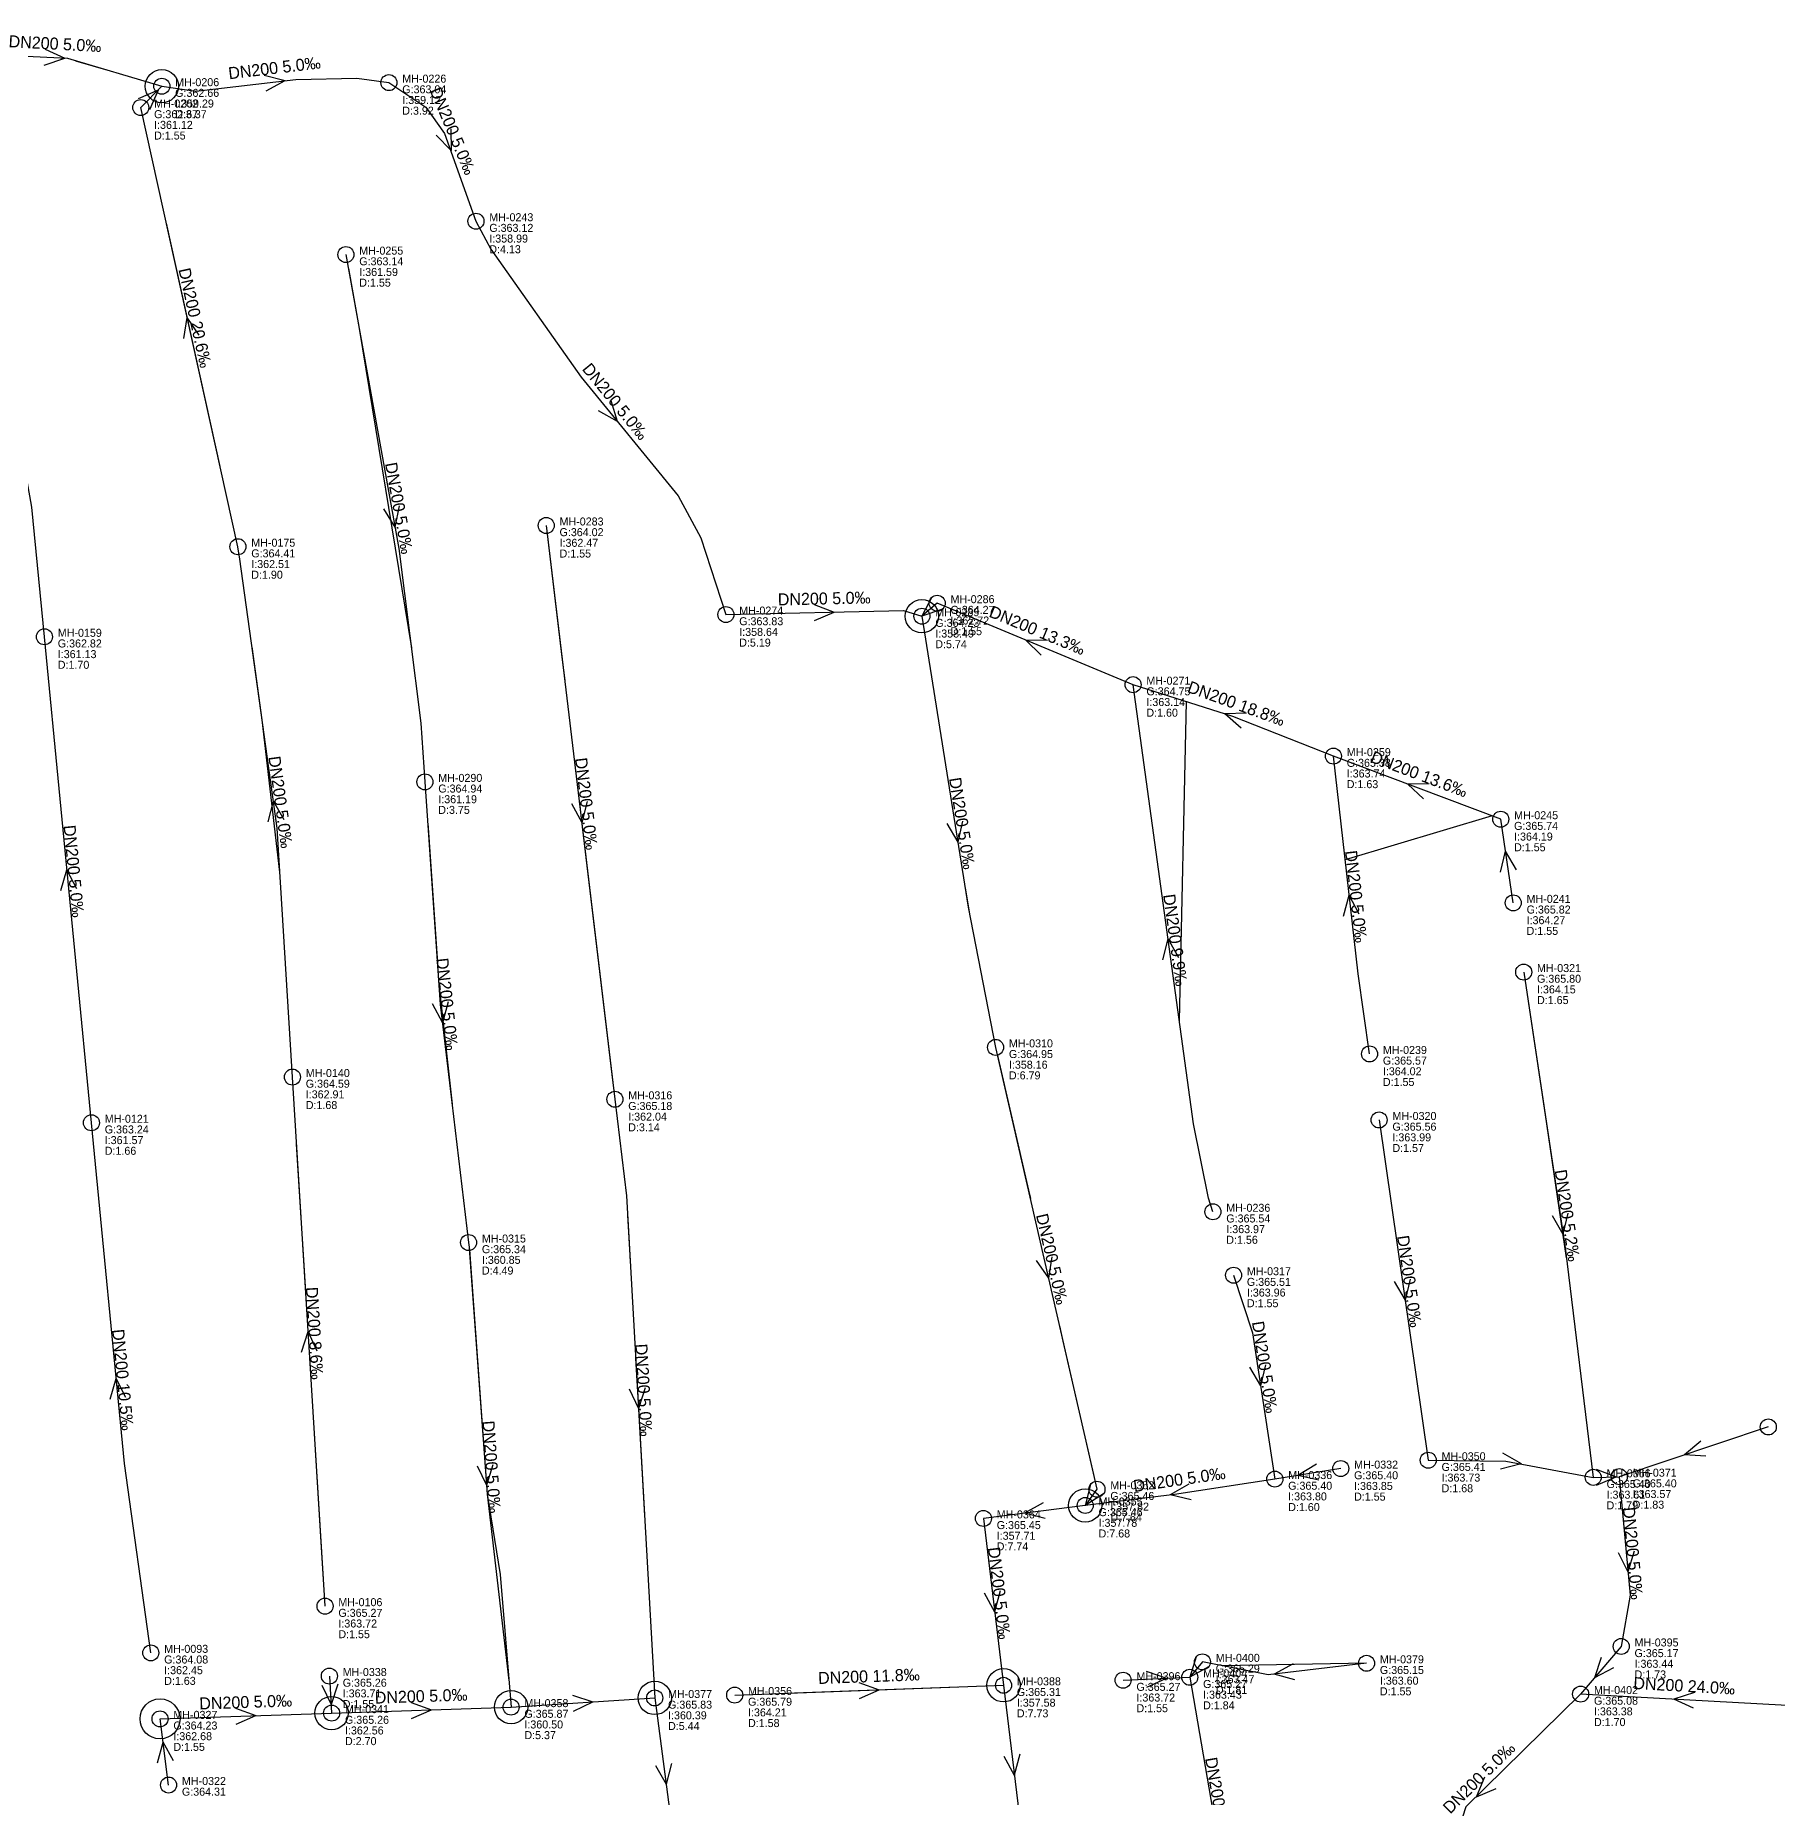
# Model space of a CAD drawing. Header units: metres. Extents: x 449901 to 451990, y 2566737 to 2570846.
# Drawn here: x 450319.4 to 450580.7, y 2569630.8 to 2569895.1 of the extents above; entities that cross this region are included whole.
import ezdxf
from ezdxf.enums import TextEntityAlignment as Align

# ---------------------------------------------------------------- set-up
doc = ezdxf.new("R2010")
doc.units = ezdxf.units.M
for name, color, linetype in [('SEW-DROP', 6, 'Continuous'), ('SEW-LABEL', 2, 'Continuous'), ('SEW-MH', 7, 'Continuous'), ('SEW-MH-LABEL', 8, 'Continuous'), ('SEW-PIPE-DN200', 3, 'Continuous'), ('SEW-RIDER', 8, 'Continuous'), ('SEW-SWEPT-CH', 6, 'Continuous')]:
    doc.layers.add(name, color=color, linetype=linetype)

msp = doc.modelspace()

# ---------------------------------------------------------------- linework, layer by layer
at = {"layer": 'SEW-DROP'}
for centre in [(450338.37, 2569887.51), (450452.34, 2569808.03), (450476.82, 2569674.67), (450464.57, 2569647.7), (450412.27, 2569645.8), (450363.83, 2569643.53), (450390.73, 2569644.43)]:
    msp.add_circle(centre, 2.5, dxfattribs=at)
at = {"layer": 'SEW-LABEL'}
for p, q in [((450320.88, 2569893.07), (450323.81, 2569891.71)), ((450320.75, 2569890.67), (450323.81, 2569891.71)), ((450353.73, 2569889.17), (450356.85, 2569888.34)), ((450354.01, 2569886.79), (450356.85, 2569888.34)), ((450334.89, 2569885.68), (450337.85, 2569886.98)), ((450336.59, 2569884), (450337.85, 2569886.98)), ((450379.5, 2569880.17), (450381.77, 2569877.86)), ((450381.72, 2569881.09), (450381.77, 2569877.86)), ((450341.65, 2569849.65), (450342.17, 2569852.84)), ((450343.99, 2569850.17), (450342.17, 2569852.84)), ((450405.67, 2569840.38), (450406.64, 2569837.3)), ((450403.81, 2569838.86), (450406.64, 2569837.3)), ((450371.62, 2569824.14), (450373.33, 2569821.4)), ((450373.98, 2569824.57), (450373.33, 2569821.4)), ((450436.17, 2569809.76), (450439.2, 2569808.63)), ((450436.23, 2569807.36), (450439.2, 2569808.63)), ((450453.84, 2569810.89), (450452.34, 2569808.03)), ((450455.4, 2569809.07), (450452.34, 2569808.03)), ((450470.23, 2569802.19), (450467.92, 2569804.45)), ((450471.15, 2569804.4), (450467.92, 2569804.45)), ((450501, 2569793.51), (450497.77, 2569793.4)), ((450500.19, 2569791.26), (450497.77, 2569793.4)), ((450528.4, 2569782.91), (450525.17, 2569782.84)), ((450527.56, 2569780.66), (450525.17, 2569782.84)), ((450354.31, 2569777.18), (450355.09, 2569780.31)), ((450356.69, 2569777.51), (450355.09, 2569780.31)), ((450399.78, 2569779.95), (450401.33, 2569777.11)), ((450402.16, 2569780.24), (450401.33, 2569777.11)), ((450456.07, 2569776.93), (450457.72, 2569774.15)), ((450458.44, 2569777.3), (450457.72, 2569774.15)), ((450539.1, 2569769.65), (450539.84, 2569772.8)), ((450541.47, 2569770.01), (450539.84, 2569772.8)), ((450323.24, 2569766.89), (450324.14, 2569769.99)), ((450325.63, 2569767.12), (450324.14, 2569769.99)), ((450515.53, 2569763.06), (450516.39, 2569766.18)), ((450517.91, 2569763.33), (450516.39, 2569766.18)), ((450488.47, 2569756.49), (450489.25, 2569759.62)), ((450490.85, 2569756.81), (450489.25, 2569759.62)), ((450381.3, 2569750.19), (450380.43, 2569747.07)), ((450378.92, 2569749.93), (450380.43, 2569747.07)), ((450549.19, 2569718.5), (450548.45, 2569715.35)), ((450546.82, 2569718.14), (450548.45, 2569715.35)), ((450469.48, 2569711.43), (450471.32, 2569708.77)), ((450471.81, 2569711.96), (450471.32, 2569708.77)), ((450523.16, 2569708.28), (450524.78, 2569705.48)), ((450525.54, 2569708.62), (450524.78, 2569705.48)), ((450359.29, 2569697.68), (450360.3, 2569700.75)), ((450361.68, 2569697.82), (450360.3, 2569700.75)), ((450501.46, 2569695.39), (450503.1, 2569692.61)), ((450503.83, 2569695.75), (450503.1, 2569692.61)), ((450330.6, 2569690.63), (450331.51, 2569693.73)), ((450332.99, 2569690.86), (450331.51, 2569693.73)), ((450408.46, 2569692.16), (450409.83, 2569689.23)), ((450410.86, 2569692.29), (450409.83, 2569689.23)), ((450569.11, 2569684.33), (450566.65, 2569682.24)), ((450539.39, 2569682.56), (450542.2, 2569680.97)), ((450569.87, 2569682.05), (450566.65, 2569682.24)), ((450385.63, 2569680.6), (450387.04, 2569677.7)), ((450388.02, 2569680.78), (450387.04, 2569677.7)), ((450511.49, 2569680.84), (450508.71, 2569679.18)), ((450511.86, 2569678.47), (450508.71, 2569679.18)), ((450539.07, 2569680.18), (450542.2, 2569680.97)), ((450553.42, 2569680.1), (450556.44, 2569678.97)), ((450553.48, 2569677.7), (450556.44, 2569678.97)), ((450477.6, 2569677.8), (450476.82, 2569674.67)), ((450479.55, 2569676.4), (450476.82, 2569674.67)), ((450492.37, 2569677.87), (450489.58, 2569676.26)), ((450492.72, 2569675.5), (450489.58, 2569676.26)), ((450470.52, 2569675.08), (450467.7, 2569673.51)), ((450470.82, 2569672.7), (450467.7, 2569673.51)), ((450556.72, 2569667.6), (450558.19, 2569664.72)), ((450559.11, 2569667.82), (450558.19, 2569664.72)), ((450461.69, 2569661.56), (450463.24, 2569658.73)), ((450464.07, 2569661.85), (450463.24, 2569658.73)), ((450485.94, 2569649.82), (450488.99, 2569648.75)), ((450493.46, 2569651.98), (450492.49, 2569648.9)), ((450495.32, 2569650.46), (450492.49, 2569648.9)), ((450507.98, 2569650.91), (450505.14, 2569649.36)), ((450554.2, 2569651.88), (450553.17, 2569648.82)), ((450556.03, 2569650.32), (450553.17, 2569648.82)), ((450362.37, 2569647.74), (450363.75, 2569644.81)), ((450364.76, 2569647.88), (450363.75, 2569644.81)), ((450442.87, 2569648.11), (450445.91, 2569647.02)), ((450486.05, 2569647.42), (450488.99, 2569648.75)), ((450508.26, 2569648.52), (450505.14, 2569649.36)), ((450375.74, 2569645.13), (450378.78, 2569644.03)), ((450399.93, 2569646.22), (450403, 2569645.21)), ((450400.08, 2569643.82), (450403, 2569645.21)), ((450442.96, 2569645.71), (450445.91, 2569647.02)), ((450568.15, 2569646.64), (450565.09, 2569645.61)), ((450568.01, 2569644.25), (450565.09, 2569645.61)), ((450349.43, 2569644.25), (450352.47, 2569643.15)), ((450349.51, 2569641.85), (450352.47, 2569643.15)), ((450375.82, 2569642.73), (450378.78, 2569644.03)), ((450337.74, 2569636.07), (450338.55, 2569639.19)), ((450340.12, 2569636.37), (450338.55, 2569639.19)), ((450464.64, 2569637.08), (450466.19, 2569634.25)), ((450467.02, 2569637.37), (450466.19, 2569634.25)), ((450412.39, 2569635.69), (450413.98, 2569632.87)), ((450414.77, 2569636), (450413.98, 2569632.87)), ((450536.71, 2569633.91), (450535.42, 2569630.95)), ((450538.4, 2569632.2), (450535.42, 2569630.95))]:
    msp.add_line(p, q, dxfattribs=at)
at = {"layer": 'SEW-MH'}
for centre in [(450338.37, 2569887.51), (450372.42, 2569888.04), (450335.21, 2569884.31), (450385.47, 2569867.26), (450365.97, 2569862.25), (450396, 2569821.63), (450349.78, 2569818.45), (450454.62, 2569809.98), (450422.94, 2569808.27), (450452.34, 2569808.03), (450320.77, 2569804.94), (450483.99, 2569797.76), (450514.03, 2569787.04), (450377.82, 2569783.18), (450539.12, 2569777.58), (450541, 2569765.04), (450542.56, 2569754.66), (450463.38, 2569743.37), (450519.45, 2569742.38), (450357.95, 2569738.92), (450406.3, 2569735.58), (450327.81, 2569732.06), (450520.88, 2569732.48), (450495.97, 2569718.71), (450384.36, 2569714.1), (450499.06, 2569709.2), (450579.24, 2569686.44), (450528.25, 2569681.45), (450505.25, 2569678.63), (450515.13, 2569680.2), (450552.99, 2569678.89), (450556.9, 2569678.99), (450478.58, 2569677.1), (450461.55, 2569672.73), (450476.82, 2569674.67), (450362.84, 2569659.57), (450336.72, 2569652.57), (450494.39, 2569651.22), (450557.18, 2569653.53), (450363.49, 2569649.09), (450492.49, 2569648.9), (450519, 2569651), (450424.26, 2569646.24), (450464.57, 2569647.7), (450482.5, 2569648.47), (450551.1, 2569646.39), (450363.83, 2569643.53), (450390.73, 2569644.43), (450412.27, 2569645.8), (450338.1, 2569642.67), (450339.38, 2569632.75)]:
    msp.add_circle(centre, 1.2, dxfattribs=at)
at = {"layer": 'SEW-PIPE-DN200'}
for points in [[(450305.66, 2569892.62), (450324.24, 2569891.69), (450338.37, 2569887.51)], [(450338.37, 2569887.51), (450343.47, 2569886.74), (450358.44, 2569888.53), (450367.62, 2569888.72), (450372.42, 2569888.04)], [(450372.42, 2569888.04), (450372.42, 2569888.04), (450377.97, 2569884.34), (450380.77, 2569880.4), (450385.47, 2569867.26), (450385.47, 2569867.26)], [(450335.21, 2569884.31), (450338.37, 2569887.51)], [(450349.78, 2569818.45), (450335.21, 2569884.31)], [(450320.77, 2569804.94), (450318.89, 2569824.39), (450313.73, 2569853.12), (450308.8, 2569873.81)], [(450385.47, 2569867.26), (450387.7, 2569863.07), (450401.26, 2569843.88), (450415.81, 2569826.06), (450419.2, 2569819.77), (450422.94, 2569808.27)], [(450365.97, 2569862.25), (450373.91, 2569818.19), (450377.21, 2569792), (450377.82, 2569783.18)], [(450396, 2569821.63), (450406.3, 2569735.58)], [(450357.95, 2569738.92), (450355.65, 2569776.26), (450350.09, 2569816.58), (450349.78, 2569818.45)], [(450422.94, 2569808.27), (450449.59, 2569808.86), (450452.34, 2569808.03)], [(450454.62, 2569809.98), (450452.34, 2569808.03)], [(450483.99, 2569797.76), (450454.62, 2569809.98)], [(450452.34, 2569808.03), (450459.27, 2569764.41), (450463.38, 2569743.37)], [(450327.81, 2569732.06), (450320.77, 2569804.94)], [(450514.03, 2569787.04), (450498.96, 2569792.98), (450483.99, 2569797.76)], [(450495.97, 2569718.71), (450495.3, 2569720.76), (450493.07, 2569731.9), (450483.99, 2569797.76)], [(450539.12, 2569777.58), (450539.12, 2569777.58), (450514.03, 2569787.04)], [(450519.45, 2569742.38), (450517.72, 2569754.38), (450514.03, 2569787.04)], [(450377.82, 2569783.18), (450380.12, 2569749.8), (450384.36, 2569714.1)], [(450541, 2569765.04), (450539.12, 2569777.58)], [(450542.56, 2569754.66), (450548.81, 2569712.97), (450552.99, 2569678.89)], [(450463.38, 2569743.37), (450478.58, 2569677.1)], [(450362.84, 2569659.57), (450357.95, 2569738.92)], [(450406.3, 2569735.58), (450408.04, 2569721.09), (450412.27, 2569645.8)], [(450336.72, 2569652.57), (450332.75, 2569680.94), (450327.81, 2569732.06)], [(450520.88, 2569732.48), (450528.25, 2569681.45)], [(450384.36, 2569714.1), (450384.49, 2569713.02), (450387.14, 2569676.38), (450389.12, 2569664.34), (450390.73, 2569644.43)], [(450499.06, 2569709.2), (450501.88, 2569700.56), (450505.25, 2569678.63)], [(450579.24, 2569686.44), (450556.9, 2569678.99)], [(450528.25, 2569681.45), (450539.9, 2569681.32), (450552.99, 2569678.89)], [(450515.13, 2569680.2), (450505.25, 2569678.63)], [(450552.99, 2569678.89), (450556.9, 2569678.99)], [(450556.9, 2569678.99), (450558.51, 2569661.21), (450557.18, 2569653.53)], [(450505.25, 2569678.63), (450490.21, 2569676.34), (450476.82, 2569674.67)], [(450478.58, 2569677.1), (450476.82, 2569674.67)], [(450476.82, 2569674.67), (450461.55, 2569672.73)], [(450461.55, 2569672.73), (450464.57, 2569647.7)], [(450557.18, 2569653.53), (450557.18, 2569653.53), (450551.1, 2569646.39)], [(450494.39, 2569651.22), (450492.49, 2569648.9)], [(450519, 2569651), (450504.24, 2569649.26), (450494.39, 2569651.22)], [(450363.49, 2569649.09), (450363.83, 2569643.53)], [(450424.26, 2569646.24), (450464.57, 2569647.7)], [(450464.57, 2569647.7), (450467.45, 2569623.77)], [(450482.5, 2569648.47), (450492.49, 2569648.9)], [(450492.49, 2569648.9), (450496.8, 2569623.89), (450499.66, 2569613.25), (450501.41, 2569608.96)], [(450363.83, 2569643.53), (450390.73, 2569644.43)], [(450390.73, 2569644.43), (450412.27, 2569645.8)], [(450412.27, 2569645.8), (450415.29, 2569622.92)], [(450551.1, 2569646.39), (450533.9, 2569629.46), (450530.99, 2569620.46), (450530.46, 2569613.05)], [(450582.07, 2569644.67), (450551.1, 2569646.39)], [(450338.1, 2569642.67), (450363.83, 2569643.53)], [(450339.38, 2569632.75), (450338.1, 2569642.67)]]:
    msp.add_lwpolyline(points, dxfattribs=at)
at = {"layer": 'SEW-RIDER'}
for points in [[(450325.45, 2569891.33), (450330.26, 2569889.91)], [(450342.68, 2569886.86), (450343.47, 2569886.74)], [(450347.12, 2569830.46), (450339.05, 2569866.96)], [(450366.35, 2569860.15), (450367.97, 2569851.15), (450375.79, 2569803.3)], [(450396, 2569821.63), (450398.37, 2569801.86), (450398.78, 2569798.39)], [(450356.06, 2569769.62), (450353.41, 2569792.47), (450351.91, 2569803.41)], [(450491.97, 2569795.21), (450490.93, 2569747.4), (450490.89, 2569747.7)], [(450400.97, 2569780.09), (450401.26, 2569777.7), (450406.01, 2569738.03)], [(450378.25, 2569777.01), (450378.35, 2569775.59), (450379.75, 2569755.28)], [(450537.82, 2569778.07), (450515.79, 2569771.48)], [(450458.81, 2569767.28), (450459.48, 2569763.36)], [(450379.91, 2569752.85), (450381.9, 2569734.84)], [(450542.56, 2569754.66), (450545.97, 2569731.9), (450548.95, 2569711.83)], [(450463.61, 2569742.37), (450468.3, 2569721.93), (450468.59, 2569720.68)], [(450359.89, 2569707.46), (450359.69, 2569710.72), (450358.57, 2569728.83)], [(450408.2, 2569718.19), (450408.54, 2569712.19), (450408.6, 2569711.11)], [(450384.39, 2569713.89), (450387.14, 2569676.38), (450390.4, 2569648.43)], [(450472.96, 2569701.6), (450473.48, 2569699.33), (450478.06, 2569679.33)], [(450409.41, 2569696.76), (450409.79, 2569689.99), (450410.73, 2569673.17)], [(450362.84, 2569659.57), (450362.35, 2569667.55), (450361.04, 2569688.7)], [(450519, 2569651), (450497.42, 2569650.62)], [(450431.27, 2569646.49), (450433.25, 2569646.56), (450457.74, 2569647.45)]]:
    msp.add_lwpolyline(points, dxfattribs=at)
at = {"layer": 'SEW-SWEPT-CH'}
msp.add_circle((450338.1, 2569642.67), 3, dxfattribs=at)

# ---------------------------------------------------------------- texts
at = {"layer": 'SEW-LABEL'}
for s, rotation, p in [('DN200 5.0‰', -3.0787, (450322.31, 2569892.99)), ('DN200 5.0‰', 6.8234, (450355.36, 2569889.36)), ('DN200 5.0‰', -67.3051, (450381.19, 2569880.45)), ('DN200 20.6‰', 282.4745, (450342.5, 2569852.58)), ('DN200 5.0‰', -50.7727, (450405.69, 2569839.66)), ('DN200 5.0‰', -79.7861, (450373.06, 2569824.08)), ('DN200 5.0‰', 1.2689, (450437.7, 2569809.79)), ('DN200 13.3‰', 337.4075, (450469.3, 2569805.07)), ('DN200 18.8‰', 340.1681, (450499.18, 2569794.09)), ('DN200 13.6‰', 339.3402, (450526.58, 2569783.51)), ('DN200 5.0‰', 277.8454, (450355.29, 2569780.03)), ('DN200 5.0‰', -83.1721, (450401.15, 2569779.8)), ('DN200 5.0‰', -80.9723, (450457.49, 2569776.83)), ('DN200 5.0‰', 275.5163, (450324.29, 2569769.7)), ('DN200 5.0‰', 276.4418, (450516.55, 2569765.89)), ('DN200 9.9‰', 277.8521, (450489.45, 2569759.34)), ('DN200 5.0‰', -83.7655, (450380.27, 2569749.76)), ('DN200 5.2‰', -81.4762, (450548.23, 2569718.03)), ('DN200 5.0‰', -77.089, (450470.98, 2569711.43)), ('DN200 5.0‰', -81.7836, (450524.56, 2569708.16)), ('DN200 8.6‰', 273.5272, (450360.39, 2569700.45)), ('DN200 10.5‰', 275.5163, (450331.65, 2569693.44)), ('DN200 5.0‰', -81.2389, (450502.87, 2569695.29)), ('DN200 5.0‰', -86.781, (450409.75, 2569691.93)), ('DN200 5.0‰', -85.8703, (450386.93, 2569680.39)), ('DN200 5.0‰', 8.2283, (450491.06, 2569677.67)), ('DN200 5.0‰', -84.8309, (450558.05, 2569667.42)), ('DN200 5.0‰', -83.1298, (450463.06, 2569661.42)), ('DN200 11.8‰', 2.0833, (450444.42, 2569648.17)), ('DN200 5.0‰', 1.9126, (450377.28, 2569645.18)), ('DN200 24.0‰', 356.8169, (450566.58, 2569646.73)), ('DN200 5.0‰', 1.9255, (450350.97, 2569644.3)), ('DN200 5.0‰', -80.2167, (450495.97, 2569629.89)), ('DN200 5.0‰', 44.5562, (450536.49, 2569633.2))]:
    msp.add_text(s, height=1.8, rotation=rotation, dxfattribs=at).set_placement(p, align=Align.CENTER)
at = {"layer": 'SEW-MH-LABEL'}
for s, p in [('MH-0206', (450340.37, 2569887.51)), ('G:363.04', (450374.42, 2569886.44)), ('MH-0226', (450374.42, 2569888.04)), ('MH-0202', (450337.21, 2569884.31)), ('G:362.66', (450340.37, 2569885.91)), ('I:359.29', (450340.37, 2569884.31)), ('I:359.12', (450374.42, 2569884.84)), ('G:362.67', (450337.21, 2569882.71)), ('I:361.12', (450337.21, 2569881.11)), ('D:3.37', (450340.37, 2569882.71)), ('D:3.92', (450374.42, 2569883.24)), ('D:1.55', (450337.21, 2569879.51)), ('G:363.12', (450387.47, 2569865.66)), ('MH-0243', (450387.47, 2569867.26)), ('I:358.99', (450387.47, 2569864.06)), ('G:363.14', (450367.97, 2569860.65)), ('MH-0255', (450367.97, 2569862.25)), ('D:4.13', (450387.47, 2569862.46)), ('D:1.55', (450367.97, 2569857.45)), ('I:361.59', (450367.97, 2569859.05)), ('MH-0283', (450398, 2569821.63)), ('MH-0175', (450351.78, 2569818.45)), ('G:364.02', (450398, 2569820.03)), ('I:362.47', (450398, 2569818.43)), ('G:364.41', (450351.78, 2569816.85)), ('I:362.51', (450351.78, 2569815.25)), ('D:1.55', (450398, 2569816.83)), ('D:1.90', (450351.78, 2569813.65)), ('MH-0286', (450456.62, 2569809.98)), ('MH-0274', (450424.94, 2569808.27)), ('MH-0289', (450454.34, 2569808.03)), ('G:364.27', (450456.62, 2569808.38)), ('MH-0159', (450322.77, 2569804.94)), ('G:363.83', (450424.94, 2569806.67)), ('I:358.64', (450424.94, 2569805.07)), ('G:364.23', (450454.34, 2569806.43)), ('I:358.49', (450454.34, 2569804.83)), ('D:1.55', (450456.62, 2569805.18)), ('I:362.72', (450456.62, 2569806.78)), ('G:362.82', (450322.77, 2569803.34)), ('D:5.19', (450424.94, 2569803.47)), ('D:5.74', (450454.34, 2569803.23)), ('D:1.70', (450322.77, 2569800.14)), ('I:361.13', (450322.77, 2569801.74)), ('MH-0271', (450485.99, 2569797.76)), ('G:364.75', (450485.99, 2569796.16)), ('I:363.14', (450485.99, 2569794.56)), ('D:1.60', (450485.99, 2569792.96)), ('MH-0259', (450516.03, 2569787.04)), ('G:365.38', (450516.03, 2569785.44)), ('I:363.74', (450516.03, 2569783.84)), ('G:364.94', (450379.82, 2569781.58)), ('MH-0290', (450379.82, 2569783.18)), ('D:1.63', (450516.03, 2569782.24)), ('D:3.75', (450379.82, 2569778.38)), ('I:361.19', (450379.82, 2569779.98)), ('G:365.74', (450541.12, 2569775.98)), ('MH-0245', (450541.12, 2569777.58)), ('D:1.55', (450541.12, 2569772.78)), ('I:364.19', (450541.12, 2569774.38)), ('MH-0241', (450543, 2569765.04)), ('G:365.82', (450543, 2569763.44)), ('D:1.55', (450543, 2569760.24)), ('I:364.27', (450543, 2569761.84)), ('MH-0321', (450544.56, 2569754.66)), ('G:365.80', (450544.56, 2569753.06)), ('D:1.65', (450544.56, 2569749.86)), ('I:364.15', (450544.56, 2569751.46)), ('G:364.95', (450465.38, 2569741.77)), ('MH-0310', (450465.38, 2569743.37)), ('MH-0239', (450521.45, 2569742.38)), ('MH-0140', (450359.95, 2569738.92)), ('D:6.79', (450465.38, 2569738.57)), ('I:358.16', (450465.38, 2569740.17)), ('G:365.57', (450521.45, 2569740.78)), ('I:364.02', (450521.45, 2569739.18)), ('G:364.59', (450359.95, 2569737.32)), ('I:362.91', (450359.95, 2569735.72)), ('D:1.55', (450521.45, 2569737.58)), ('D:1.68', (450359.95, 2569734.12)), ('G:365.18', (450408.3, 2569733.98)), ('MH-0316', (450408.3, 2569735.58)), ('G:363.24', (450329.81, 2569730.46)), ('MH-0121', (450329.81, 2569732.06)), ('D:3.14', (450408.3, 2569730.78)), ('I:362.04', (450408.3, 2569732.38)), ('G:365.56', (450522.88, 2569730.88)), ('MH-0320', (450522.88, 2569732.48)), ('I:361.57', (450329.81, 2569728.86)), ('I:363.99', (450522.88, 2569729.28)), ('D:1.66', (450329.81, 2569727.26)), ('D:1.57', (450522.88, 2569727.68)), ('MH-0236', (450497.97, 2569718.71)), ('G:365.54', (450497.97, 2569717.11)), ('I:363.97', (450497.97, 2569715.51)), ('G:365.34', (450386.36, 2569712.5)), ('MH-0315', (450386.36, 2569714.1)), ('D:1.56', (450497.97, 2569713.91)), ('D:4.49', (450386.36, 2569709.3)), ('I:360.85', (450386.36, 2569710.9)), ('G:365.51', (450501.06, 2569707.6)), ('MH-0317', (450501.06, 2569709.2)), ('D:1.55', (450501.06, 2569704.4)), ('I:363.96', (450501.06, 2569706)), ('MH-0332', (450517.13, 2569680.2)), ('MH-0350', (450530.25, 2569681.45)), ('MH-0336', (450507.25, 2569678.63)), ('G:365.40', (450517.13, 2569678.6)), ('G:365.41', (450530.25, 2569679.85)), ('I:363.73', (450530.25, 2569678.25)), ('MH-0366', (450554.99, 2569678.89)), ('MH-0371', (450558.9, 2569678.99)), ('G:365.46', (450480.58, 2569675.5)), ('MH-0352', (450480.58, 2569677.1)), ('G:365.40', (450507.25, 2569677.03)), ('I:363.80', (450507.25, 2569675.43)), ('D:1.55', (450517.13, 2569675.4)), ('I:363.85', (450517.13, 2569677)), ('D:1.68', (450530.25, 2569676.65)), ('G:365.40', (450554.99, 2569677.29)), ('I:363.61', (450554.99, 2569675.69)), ('G:365.40', (450558.9, 2569677.39)), ('I:363.57', (450558.9, 2569675.79)), ('MH-0364', (450463.55, 2569672.73)), ('G:365.46', (450478.82, 2569673.07)), ('MH-0355', (450478.82, 2569674.67)), ('D:7.64', (450480.58, 2569672.3)), ('I:357.82', (450480.58, 2569673.9)), ('D:1.60', (450507.25, 2569673.83)), ('D:1.79', (450554.99, 2569674.09)), ('D:1.83', (450558.9, 2569674.19)), ('G:365.45', (450463.55, 2569671.13)), ('D:7.68', (450478.82, 2569669.87)), ('I:357.78', (450478.82, 2569671.47)), ('D:7.74', (450463.55, 2569667.93)), ('I:357.71', (450463.55, 2569669.53)), ('MH-0106', (450364.84, 2569659.57)), ('G:365.27', (450364.84, 2569657.97)), ('D:1.55', (450364.84, 2569654.77)), ('I:363.72', (450364.84, 2569656.37)), ('MH-0093', (450338.72, 2569652.57)), ('MH-0400', (450496.39, 2569651.22)), ('G:365.17', (450559.18, 2569651.93)), ('MH-0395', (450559.18, 2569653.53)), ('G:364.08', (450338.72, 2569650.97)), ('I:362.45', (450338.72, 2569649.37)), ('MH-0338', (450365.49, 2569649.09)), ('MH-0404', (450494.49, 2569648.9)), ('G:365.29', (450496.39, 2569649.62)), ('G:365.15', (450521, 2569649.4)), ('MH-0379', (450521, 2569651)), ('D:1.73', (450559.18, 2569648.73)), ('I:363.44', (450559.18, 2569650.33)), ('D:1.63', (450338.72, 2569647.77)), ('G:365.26', (450365.49, 2569647.49)), ('I:363.71', (450365.49, 2569645.89)), ('MH-0356', (450426.26, 2569646.24)), ('G:365.31', (450466.57, 2569646.1)), ('MH-0388', (450466.57, 2569647.7)), ('G:365.27', (450484.5, 2569646.87)), ('MH-0396', (450484.5, 2569648.47)), ('G:365.27', (450494.49, 2569647.3)), ('D:1.81', (450496.39, 2569646.42)), ('I:363.47', (450496.39, 2569648.02)), ('D:1.55', (450521, 2569646.2)), ('I:363.60', (450521, 2569647.8)), ('MH-0402', (450553.1, 2569646.39)), ('D:1.55', (450365.49, 2569644.29)), ('MH-0341', (450365.83, 2569643.53)), ('MH-0358', (450392.73, 2569644.43)), ('G:365.83', (450414.27, 2569644.2)), ('MH-0377', (450414.27, 2569645.8)), ('G:365.79', (450426.26, 2569644.64)), ('I:357.58', (450466.57, 2569644.5)), ('D:1.55', (450484.5, 2569643.67)), ('I:363.72', (450484.5, 2569645.27)), ('D:1.84', (450494.49, 2569644.1)), ('I:363.43', (450494.49, 2569645.7)), ('G:365.08', (450553.1, 2569644.79)), ('G:364.23', (450340.1, 2569641.07)), ('MH-0327', (450340.1, 2569642.67)), ('G:365.26', (450365.83, 2569641.93)), ('G:365.87', (450392.73, 2569642.83)), ('I:360.50', (450392.73, 2569641.23)), ('D:5.44', (450414.27, 2569641)), ('I:360.39', (450414.27, 2569642.6)), ('D:1.58', (450426.26, 2569641.44)), ('I:364.21', (450426.26, 2569643.04)), ('D:7.73', (450466.57, 2569642.9)), ('D:1.70', (450553.1, 2569641.59)), ('I:363.38', (450553.1, 2569643.19)), ('I:362.68', (450340.1, 2569639.47)), ('D:2.70', (450365.83, 2569638.73)), ('I:362.56', (450365.83, 2569640.33)), ('D:5.37', (450392.73, 2569639.63)), ('D:1.55', (450340.1, 2569637.87)), ('MH-0322', (450341.38, 2569632.75)), ('G:364.31', (450341.38, 2569631.15))]:
    msp.add_text(s, height=1.2, dxfattribs=at).set_placement(p)

doc.saveas('drawing.dxf')
